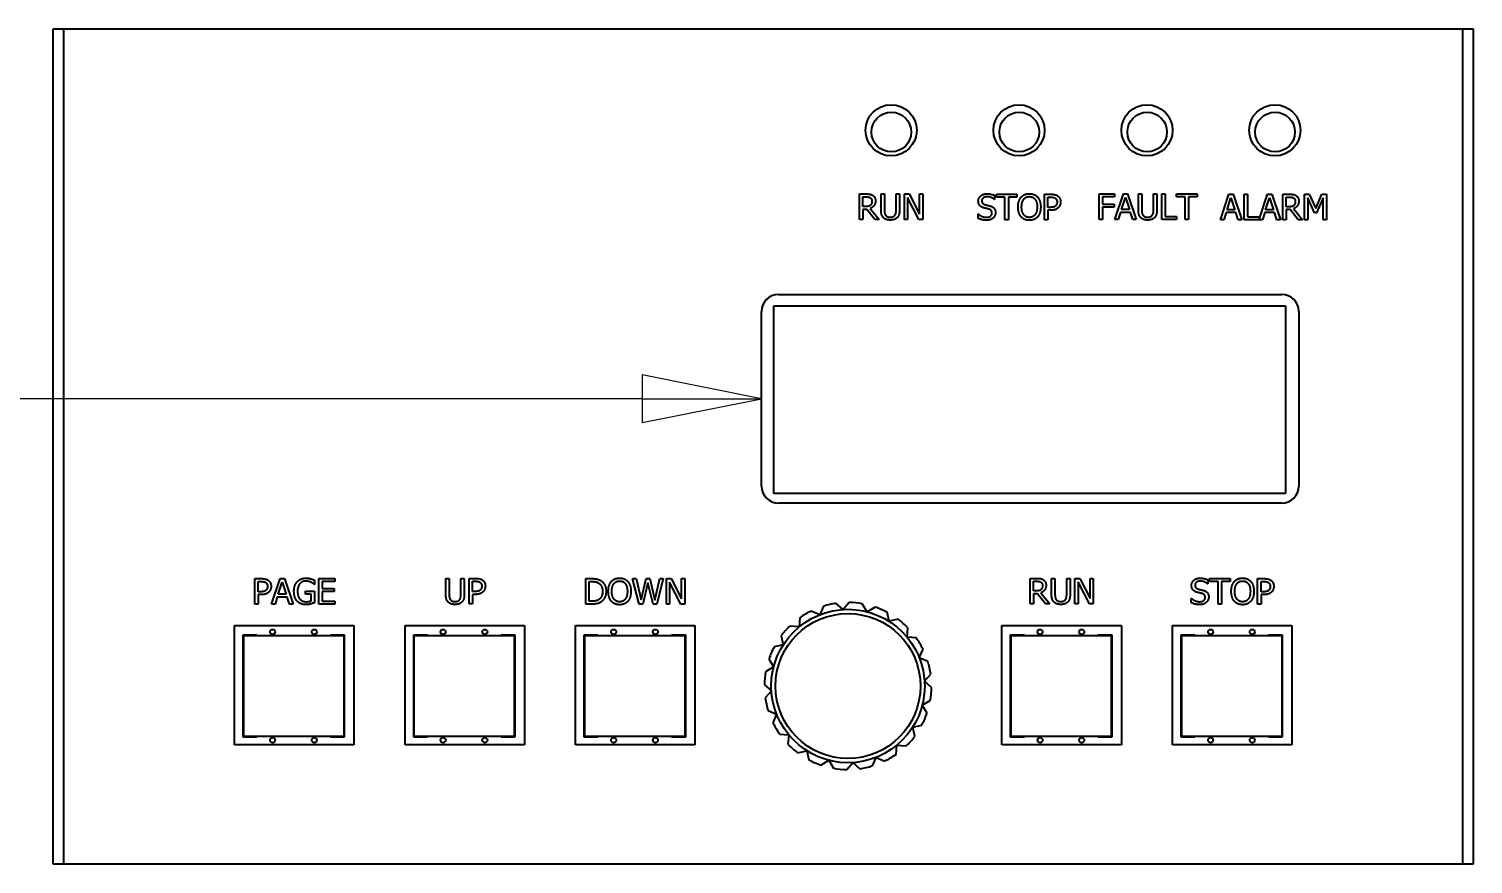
# Model space of a CAD drawing. Header units: millimetres. Extents: x 0 to 5887, y 0 to 4158.
# Drawn here: x 4932.9 to 5102.3, y 2084.4 to 2182.4 of the extents above; entities that cross this region are included whole.
import ezdxf

# ---------------------------------------------------------------- set-up
doc = ezdxf.new("R2010")
doc.units = ezdxf.units.MM
doc.header["$LTSCALE"] = 7
doc.layers.add('가시적인 것(ISO)', color=3, linetype='Continuous', lineweight=40)
doc.layers.add('기호(ISO)', color=5, linetype='Continuous', lineweight=25)

# ---------------------------------------------------------------- blocks, each defined once
blk = doc.blocks.new('품번기호12')
at = {"layer": '기호(ISO)', "color": 7}
for p, q in [((716.977, 305.573), (714.977, 305.973)), ((714.977, 305.973), (714.977, 305.173)), ((714.977, 305.573), (615.685, 305.573)), ((714.977, 305.573), (716.977, 305.573)), ((714.977, 305.173), (716.977, 305.573))]:
    blk.add_line(p, q, dxfattribs=at)
at = {"layer": '기호(ISO)', "color": 7, "flags": 128}
blk.add_lwpolyline([(714.977, 305.173), (716.977, 305.573), (714.977, 305.973), (714.977, 305.173)], dxfattribs=at)
at = {"layer": '기호(ISO)', "color": 7}
blk.add_solid([(714.977, 305.173), (716.977, 305.573), (714.977, 305.973), (714.977, 305.173)], dxfattribs=at)

msp = doc.modelspace()

# ---------------------------------------------------------------- linework, layer by layer
at = {"layer": '가시적인 것(ISO)'}
for p, q in [((4935.7857, 2084.4081), (4935.7857, 2182.4081)), ((4935.7857, 2182.4081), (5102.2857, 2182.4081)), ((4937.0357, 2084.4081), (4937.0357, 2182.4081)), ((5101.0357, 2182.4081), (5101.0357, 2084.4081)), ((5102.2857, 2182.4081), (5102.2857, 2084.4081)), ((5030.3295, 2163.0397), (5031.1026, 2163.0397)), ((5030.3295, 2160.0397), (5030.3295, 2163.0397)), ((5032.853, 2163.0397), (5033.2517, 2163.0397)), ((5032.853, 2161.1678), (5032.853, 2163.0397)), ((5033.2517, 2163.0397), (5033.2517, 2161.1678)), ((5034.6253, 2163.0397), (5035.024, 2163.0397)), ((5034.6253, 2161.158), (5034.6253, 2163.0397)), ((5035.024, 2163.0397), (5035.024, 2161.1678)), ((5035.5953, 2163.0397), (5036.1617, 2163.0397)), ((5035.5953, 2160.0397), (5035.5953, 2163.0397)), ((5036.1617, 2163.0397), (5037.37, 2160.6645)), ((5037.37, 2163.0397), (5037.7419, 2163.0397)), ((5037.37, 2160.6645), (5037.37, 2163.0397)), ((5037.7419, 2163.0397), (5037.7419, 2160.0397)), ((5046.1633, 2162.8671), (5046.1633, 2162.3906)), ((5046.3797, 2163.0081), (5048.7914, 2163.0081)), ((5046.3797, 2162.6532), (5046.3797, 2163.0081)), ((5048.7914, 2163.0081), (5048.7914, 2162.6532)), ((5052.015, 2163.0081), (5052.7687, 2163.0081)), ((5052.015, 2160.0081), (5052.015, 2163.0081)), ((5058.4417, 2163.0397), (5060.2359, 2163.0397)), ((5058.4417, 2160.0397), (5058.4417, 2163.0397)), ((5060.2359, 2163.0397), (5060.2359, 2162.6848)), ((5060.2699, 2160.0397), (5061.2813, 2163.0397)), ((5061.2813, 2163.0397), (5061.7723, 2163.0397)), ((5061.7723, 2163.0397), (5062.7837, 2160.0397)), ((5063.0317, 2163.0397), (5063.4304, 2163.0397)), ((5063.0317, 2161.1678), (5063.0317, 2163.0397)), ((5063.4304, 2163.0397), (5063.4304, 2161.1678)), ((5064.8039, 2163.0397), (5065.2026, 2163.0397)), ((5064.8039, 2161.158), (5064.8039, 2163.0397)), ((5065.2026, 2163.0397), (5065.2026, 2161.1678)), ((5065.774, 2163.0397), (5066.1727, 2163.0397)), ((5065.774, 2160.0397), (5065.774, 2163.0397)), ((5066.1727, 2163.0397), (5066.1727, 2160.3947)), ((5067.5195, 2163.0397), (5069.9312, 2163.0397)), ((5067.5195, 2162.6848), (5067.5195, 2163.0397)), ((5069.9312, 2163.0397), (5069.9312, 2162.6848)), ((5072.6455, 2160.0081), (5073.6569, 2163.0081)), ((5073.6569, 2163.0081), (5074.1479, 2163.0081)), ((5074.1479, 2163.0081), (5075.1593, 2160.0081)), ((5075.4437, 2163.0081), (5075.8424, 2163.0081)), ((5075.4437, 2160.0081), (5075.4437, 2163.0081)), ((5075.8424, 2163.0081), (5075.8424, 2160.3631)), ((5077.182, 2160.037), (5078.1836, 2163.0081)), ((5078.1836, 2163.0081), (5078.6747, 2163.0081)), ((5078.6747, 2163.0081), (5079.686, 2160.0081)), ((5079.9705, 2163.0081), (5080.7436, 2163.0081)), ((5079.9705, 2160.0081), (5079.9705, 2163.0081)), ((5082.5304, 2163.0081), (5083.075, 2163.0081)), ((5082.5304, 2160.0081), (5082.5304, 2163.0081)), ((5083.075, 2163.0081), (5083.8238, 2161.3379)), ((5083.8238, 2161.3379), (5084.5483, 2163.0081)), ((5084.5483, 2163.0081), (5085.1026, 2163.0081)), ((5085.1026, 2163.0081), (5085.1026, 2160.0081)), ((5030.7282, 2162.6945), (5031.1244, 2162.6945)), ((5030.7282, 2161.5665), (5030.7282, 2162.6945)), ((5031.0783, 2161.5665), (5030.7282, 2161.5665)), ((5030.7282, 2161.2334), (5030.7282, 2160.0397)), ((5031.1852, 2161.2334), (5030.7282, 2161.2334)), ((5032.1334, 2160.0397), (5031.1852, 2161.2334)), ((5031.5839, 2161.3452), (5032.6512, 2160.0397)), ((5035.9672, 2162.6264), (5035.9672, 2160.0397)), ((5037.2946, 2160.0397), (5035.9672, 2162.6264)), ((5046.1633, 2162.3906), (5046.1342, 2162.3906)), ((5047.3862, 2162.6532), (5046.3797, 2162.6532)), ((5047.3862, 2160.0081), (5047.3862, 2162.6532)), ((5047.7849, 2162.6532), (5047.7849, 2160.0081)), ((5048.7914, 2162.6532), (5047.7849, 2162.6532)), ((5052.4137, 2162.6629), (5052.7444, 2162.6629)), ((5052.4137, 2161.4668), (5052.4137, 2162.6629)), ((5052.686, 2161.4668), (5052.4137, 2161.4668)), ((5052.4137, 2161.1264), (5052.4137, 2160.0081)), ((5052.7517, 2161.1264), (5052.4137, 2161.1264)), ((5060.2359, 2162.6848), (5058.8404, 2162.6848)), ((5058.8404, 2162.6848), (5058.8404, 2161.8388)), ((5058.8404, 2161.8388), (5060.1775, 2161.8388)), ((5058.8404, 2161.4838), (5058.8404, 2160.0397)), ((5060.1775, 2161.4838), (5058.8404, 2161.4838)), ((5060.1775, 2161.8388), (5060.1775, 2161.4838)), ((5061.0552, 2161.2188), (5061.5171, 2162.6313)), ((5061.9814, 2161.2188), (5061.0552, 2161.2188)), ((5061.5171, 2162.6313), (5061.9814, 2161.2188)), ((5068.526, 2162.6848), (5067.5195, 2162.6848)), ((5068.526, 2160.0397), (5068.526, 2162.6848)), ((5068.9247, 2162.6848), (5068.9247, 2160.0397)), ((5069.9312, 2162.6848), (5068.9247, 2162.6848)), ((5073.4308, 2161.1872), (5073.8927, 2162.5997)), ((5074.357, 2161.1872), (5073.4308, 2161.1872)), ((5073.8927, 2162.5997), (5074.357, 2161.1872)), ((5077.9575, 2161.1872), (5078.4194, 2162.5997)), ((5078.8838, 2161.1872), (5077.9575, 2161.1872)), ((5078.4194, 2162.5997), (5078.8838, 2161.1872)), ((5080.3692, 2162.6629), (5080.7654, 2162.6629)), ((5080.3692, 2161.5349), (5080.3692, 2162.6629)), ((5080.7193, 2161.5349), (5080.3692, 2161.5349)), ((5080.3692, 2161.2018), (5080.3692, 2160.0081)), ((5080.8262, 2161.2018), (5080.3692, 2161.2018)), ((5081.7744, 2160.0081), (5080.8262, 2161.2018)), ((5081.2249, 2161.3136), (5082.2922, 2160.0081)), ((5082.9024, 2162.5924), (5082.9024, 2160.0081)), ((5083.6779, 2160.8347), (5082.9024, 2162.5924)), ((5084.7039, 2162.5924), (5083.921, 2160.8347)), ((5084.7039, 2160.0081), (5084.7039, 2162.5924)), ((5030.7282, 2160.0397), (5030.3295, 2160.0397)), ((5032.6512, 2160.0397), (5032.1334, 2160.0397)), ((5035.9672, 2160.0397), (5035.5953, 2160.0397)), ((5037.7419, 2160.0397), (5037.2946, 2160.0397)), ((5044.2403, 2160.6888), (5044.2695, 2160.6888)), ((5044.2403, 2160.188), (5044.2403, 2160.6888)), ((5047.7849, 2160.0081), (5047.3862, 2160.0081)), ((5052.4137, 2160.0081), (5052.015, 2160.0081)), ((5058.8404, 2160.0397), (5058.4417, 2160.0397)), ((5060.6735, 2160.0397), (5060.2699, 2160.0397)), ((5060.9458, 2160.8785), (5060.6735, 2160.0397)), ((5062.0908, 2160.8785), (5060.9458, 2160.8785)), ((5062.3631, 2160.0397), (5062.0908, 2160.8785)), ((5062.7837, 2160.0397), (5062.3631, 2160.0397)), ((5067.5122, 2160.0397), (5065.774, 2160.0397)), ((5066.1727, 2160.3947), (5067.5122, 2160.3947)), ((5067.5122, 2160.3947), (5067.5122, 2160.0397)), ((5068.9247, 2160.0397), (5068.526, 2160.0397)), ((5073.0491, 2160.0081), (5072.6455, 2160.0081)), ((5073.3214, 2160.8469), (5073.0491, 2160.0081)), ((5074.4664, 2160.8469), (5073.3214, 2160.8469)), ((5074.7387, 2160.0081), (5074.4664, 2160.8469)), ((5075.1593, 2160.0081), (5074.7387, 2160.0081)), ((5077.5758, 2160.0081), (5075.4437, 2160.0081)), ((5075.8424, 2160.3631), (5077.182, 2160.3631)), ((5077.182, 2160.3631), (5077.182, 2160.037)), ((5077.8481, 2160.8469), (5077.5758, 2160.0081)), ((5078.9932, 2160.8469), (5077.8481, 2160.8469)), ((5079.2654, 2160.0081), (5078.9932, 2160.8469)), ((5079.686, 2160.0081), (5079.2654, 2160.0081)), ((5080.3692, 2160.0081), (5079.9705, 2160.0081)), ((5082.2922, 2160.0081), (5081.7744, 2160.0081)), ((5082.9024, 2160.0081), (5082.5304, 2160.0081)), ((5083.921, 2160.8347), (5083.6779, 2160.8347)), ((5085.1026, 2160.0081), (5084.7039, 2160.0081)), ((5020.8357, 2151.2581), (5079.8357, 2151.2581)), ((5018.8357, 2128.7581), (5018.8357, 2149.2581)), ((5020.283, 2149.904), (5080.283, 2149.904)), ((5020.283, 2127.904), (5020.283, 2149.904)), ((5080.283, 2149.904), (5080.283, 2127.904)), ((5081.8357, 2149.2581), (5081.8357, 2128.7581)), ((5080.283, 2127.904), (5020.283, 2127.904)), ((5079.8357, 2126.7581), (5020.8357, 2126.7581)), ((4959.43, 2117.9106), (4960.1836, 2117.9106)), ((4959.43, 2114.9106), (4959.43, 2117.9106)), ((4959.8287, 2117.5653), (4960.1593, 2117.5653)), ((4959.8287, 2116.3692), (4959.8287, 2117.5653)), ((4961.3821, 2114.9106), (4962.3935, 2117.9106)), ((4962.1674, 2116.0896), (4962.6293, 2117.5021)), ((4962.3935, 2117.9106), (4962.8846, 2117.9106)), ((4962.6293, 2117.5021), (4963.0937, 2116.0896)), ((4962.8846, 2117.9106), (4963.8959, 2114.9106)), ((4966.4219, 2117.225), (4966.3878, 2117.225)), ((4966.4219, 2117.7063), (4966.4219, 2117.225)), ((4966.9348, 2114.9106), (4966.9348, 2117.9106)), ((4966.9348, 2117.9106), (4968.8116, 2117.9106)), ((4967.3335, 2117.5556), (4967.3335, 2116.7339)), ((4968.8116, 2117.5556), (4967.3335, 2117.5556)), ((4968.8116, 2117.9106), (4968.8116, 2117.5556)), ((4981.8125, 2117.9397), (4982.2112, 2117.9397)), ((4981.8125, 2116.0678), (4981.8125, 2117.9397)), ((4982.2112, 2117.9397), (4982.2112, 2116.0678)), ((4983.5847, 2117.9397), (4983.9834, 2117.9397)), ((4983.5847, 2116.058), (4983.5847, 2117.9397)), ((4983.9834, 2117.9397), (4983.9834, 2116.0678)), ((4984.5548, 2117.9397), (4985.3084, 2117.9397)), ((4984.5548, 2114.9397), (4984.5548, 2117.9397)), ((4984.9535, 2117.5945), (4985.2841, 2117.5945)), ((4984.9535, 2116.3984), (4984.9535, 2117.5945)), ((4998.2436, 2117.9081), (4998.9267, 2117.9081)), ((4998.2436, 2114.9081), (4998.2436, 2117.9081)), ((4998.6423, 2117.5629), (4998.9462, 2117.5629)), ((4998.6423, 2115.2533), (4998.6423, 2117.5629)), ((5003.7112, 2117.9081), (5004.122, 2117.9081)), ((5004.477, 2114.9081), (5003.7112, 2117.9081)), ((5004.122, 2117.9081), (5004.7249, 2115.4211)), ((5004.7249, 2115.4211), (5005.323, 2117.9081)), ((5005.5126, 2117.3976), (5004.9194, 2114.9081)), ((5005.323, 2117.9081), (5005.729, 2117.9081)), ((5006.1228, 2114.9081), (5005.5126, 2117.3976)), ((5005.729, 2117.9081), (5006.3319, 2115.3919)), ((5006.3319, 2115.3919), (5006.9324, 2117.9081)), ((5007.3238, 2117.9081), (5006.5701, 2114.9081)), ((5006.9324, 2117.9081), (5007.3238, 2117.9081)), ((5007.6812, 2117.9081), (5008.2476, 2117.9081)), ((5007.6812, 2114.9081), (5007.6812, 2117.9081)), ((5008.0531, 2117.4948), (5008.0531, 2114.9081)), ((5009.3805, 2114.9081), (5008.0531, 2117.4948)), ((5008.2476, 2117.9081), (5009.4559, 2115.5329)), ((5009.4559, 2117.9081), (5009.8278, 2117.9081)), ((5009.4559, 2115.5329), (5009.4559, 2117.9081)), ((5009.8278, 2117.9081), (5009.8278, 2114.9081)), ((5050.3295, 2117.9397), (5051.1026, 2117.9397)), ((5050.3295, 2114.9397), (5050.3295, 2117.9397)), ((5050.7282, 2117.5945), (5051.1244, 2117.5945)), ((5050.7282, 2116.4665), (5050.7282, 2117.5945)), ((5052.853, 2117.9397), (5053.2517, 2117.9397)), ((5052.853, 2116.0678), (5052.853, 2117.9397)), ((5053.2517, 2117.9397), (5053.2517, 2116.0678)), ((5054.6253, 2117.9397), (5055.024, 2117.9397)), ((5054.6253, 2116.058), (5054.6253, 2117.9397)), ((5055.024, 2117.9397), (5055.024, 2116.0678)), ((5055.5953, 2117.9397), (5056.1617, 2117.9397)), ((5055.5953, 2114.9397), (5055.5953, 2117.9397)), ((5055.9672, 2117.5264), (5055.9672, 2114.9397)), ((5057.2946, 2114.9397), (5055.9672, 2117.5264)), ((5056.1617, 2117.9397), (5057.37, 2115.5645)), ((5057.37, 2117.9397), (5057.7419, 2117.9397)), ((5057.37, 2115.5645), (5057.37, 2117.9397)), ((5057.7419, 2117.9397), (5057.7419, 2114.9397)), ((5071.1633, 2117.2906), (5071.1342, 2117.2906)), ((5071.1633, 2117.7671), (5071.1633, 2117.2906)), ((5071.3797, 2117.9081), (5073.7914, 2117.9081)), ((5071.3797, 2117.5532), (5071.3797, 2117.9081)), ((5072.3862, 2117.5532), (5071.3797, 2117.5532)), ((5072.3862, 2114.9081), (5072.3862, 2117.5532)), ((5072.7849, 2117.5532), (5072.7849, 2114.9081)), ((5073.7914, 2117.5532), (5072.7849, 2117.5532)), ((5073.7914, 2117.9081), (5073.7914, 2117.5532)), ((5077.015, 2117.9081), (5077.7687, 2117.9081)), ((5077.015, 2114.9081), (5077.015, 2117.9081)), ((5077.4137, 2117.5629), (5077.7444, 2117.5629)), ((5077.4137, 2116.3668), (5077.4137, 2117.5629)), ((4960.1009, 2116.3692), (4959.8287, 2116.3692)), ((4959.8287, 2116.0289), (4959.8287, 2114.9106)), ((4960.1666, 2116.0289), (4959.8287, 2116.0289)), ((4962.058, 2115.7493), (4961.7857, 2114.9106)), ((4963.2031, 2115.7493), (4962.058, 2115.7493)), ((4963.0937, 2116.0896), (4962.1674, 2116.0896)), ((4963.4753, 2114.9106), (4963.2031, 2115.7493)), ((4965.3449, 2116.4203), (4966.434, 2116.4203)), ((4965.3449, 2116.0702), (4965.3449, 2116.4203)), ((4966.0402, 2116.0702), (4965.3449, 2116.0702)), ((4966.0402, 2115.2947), (4966.0402, 2116.0702)), ((4966.434, 2116.4203), (4966.434, 2115.1099)), ((4967.3335, 2116.7339), (4968.712, 2116.7339)), ((4967.3335, 2116.379), (4967.3335, 2115.2655)), ((4968.712, 2116.379), (4967.3335, 2116.379)), ((4968.712, 2116.7339), (4968.712, 2116.379)), ((4985.2257, 2116.3984), (4984.9535, 2116.3984)), ((4984.9535, 2116.058), (4984.9535, 2114.9397)), ((4985.2914, 2116.058), (4984.9535, 2116.058)), ((5051.0783, 2116.4665), (5050.7282, 2116.4665)), ((5050.7282, 2116.1334), (5050.7282, 2114.9397)), ((5051.1852, 2116.1334), (5050.7282, 2116.1334)), ((5052.1334, 2114.9397), (5051.1852, 2116.1334)), ((5051.5839, 2116.2452), (5052.6512, 2114.9397)), ((5069.2403, 2115.5888), (5069.2695, 2115.5888)), ((5069.2403, 2115.088), (5069.2403, 2115.5888)), ((5077.686, 2116.3668), (5077.4137, 2116.3668)), ((5077.4137, 2116.0264), (5077.4137, 2114.9081)), ((5077.7517, 2116.0264), (5077.4137, 2116.0264)), ((4959.8287, 2114.9106), (4959.43, 2114.9106)), ((4961.7857, 2114.9106), (4961.3821, 2114.9106)), ((4963.8959, 2114.9106), (4963.4753, 2114.9106)), ((4968.8116, 2114.9106), (4966.9348, 2114.9106)), ((4967.3335, 2115.2655), (4968.8116, 2115.2655)), ((4968.8116, 2115.2655), (4968.8116, 2114.9106)), ((4984.9535, 2114.9397), (4984.5548, 2114.9397)), ((4998.934, 2114.9081), (4998.2436, 2114.9081)), ((4998.9462, 2115.2533), (4998.6423, 2115.2533)), ((5004.9194, 2114.9081), (5004.477, 2114.9081)), ((5006.5701, 2114.9081), (5006.1228, 2114.9081)), ((5008.0531, 2114.9081), (5007.6812, 2114.9081)), ((5009.8278, 2114.9081), (5009.3805, 2114.9081)), ((5025.6618, 2113.6715), (5024.6627, 2114.1036)), ((5026.0939, 2114.6706), (5025.6618, 2113.6715)), ((5028.4097, 2114.2862), (5027.593, 2115.006)), ((5029.1294, 2115.1029), (5028.4097, 2114.2862)), ((5031.2131, 2114.0217), (5030.6588, 2114.9586)), ((5032.1499, 2114.576), (5031.2131, 2114.0217)), ((5033.7975, 2112.9039), (5033.5598, 2113.9662)), ((5050.7282, 2114.9397), (5050.3295, 2114.9397)), ((5052.6512, 2114.9397), (5052.1334, 2114.9397)), ((5055.9672, 2114.9397), (5055.5953, 2114.9397)), ((5057.7419, 2114.9397), (5057.2946, 2114.9397)), ((5072.7849, 2114.9081), (5072.3862, 2114.9081)), ((5077.4137, 2114.9081), (5077.015, 2114.9081)), ((4957.0357, 2098.4081), (4957.0357, 2112.4081)), ((4957.0357, 2112.4081), (4971.0357, 2112.4081)), ((4971.0357, 2112.4081), (4971.0357, 2098.4081)), ((4977.0357, 2098.4081), (4977.0357, 2112.4081)), ((4977.0357, 2112.4081), (4991.0357, 2112.4081)), ((4991.0357, 2112.4081), (4991.0357, 2098.4081)), ((4997.0357, 2098.4081), (4997.0357, 2112.4081)), ((4997.0357, 2112.4081), (5011.0357, 2112.4081)), ((5011.0357, 2112.4081), (5011.0357, 2098.4081)), ((5023.2383, 2112.2377), (5022.1546, 2112.34)), ((5023.3406, 2113.3215), (5023.2383, 2112.2377)), ((5034.8598, 2113.1415), (5033.7975, 2112.9039)), ((5035.91, 2111.0421), (5036.0122, 2112.1259)), ((5047.0357, 2098.4081), (5047.0357, 2112.4081)), ((5047.0357, 2112.4081), (5061.0357, 2112.4081)), ((5061.0357, 2112.4081), (5061.0357, 2098.4081)), ((5067.0357, 2098.4081), (5067.0357, 2112.4081)), ((5067.0357, 2112.4081), (5081.0357, 2112.4081)), ((5081.0357, 2112.4081), (5081.0357, 2098.4081)), ((4958.0074, 2111.2731), (4958.0074, 2099.3351)), ((4959.6584, 2111.2731), (4958.0074, 2111.2731)), ((4958.0764, 2111.2041), (4958.0764, 2099.4041)), ((4969.8764, 2111.2041), (4958.0764, 2111.2041)), ((4959.6584, 2111.2041), (4959.6584, 2111.2731)), ((4968.2944, 2111.2731), (4968.2944, 2111.2041)), ((4969.9454, 2111.2731), (4968.2944, 2111.2731)), ((4969.8764, 2099.4041), (4969.8764, 2111.2041)), ((4969.9454, 2099.3351), (4969.9454, 2111.2731)), ((4978.0074, 2111.2731), (4978.0074, 2099.3351)), ((4979.6584, 2111.2731), (4978.0074, 2111.2731)), ((4978.0764, 2111.2041), (4978.0764, 2099.4041)), ((4989.8764, 2111.2041), (4978.0764, 2111.2041)), ((4979.6584, 2111.2041), (4979.6584, 2111.2731)), ((4988.2944, 2111.2731), (4988.2944, 2111.2041)), ((4989.9454, 2111.2731), (4988.2944, 2111.2731)), ((4989.8764, 2099.4041), (4989.8764, 2111.2041)), ((4989.9454, 2099.3351), (4989.9454, 2111.2731)), ((4998.0074, 2111.2731), (4998.0074, 2099.3351)), ((4999.6584, 2111.2731), (4998.0074, 2111.2731)), ((4998.0764, 2111.2041), (4998.0764, 2099.4041)), ((5009.8764, 2111.2041), (4998.0764, 2111.2041)), ((4999.6584, 2111.2041), (4999.6584, 2111.2731)), ((5008.2944, 2111.2731), (5008.2944, 2111.2041)), ((5009.9454, 2111.2731), (5008.2944, 2111.2731)), ((5009.8764, 2099.4041), (5009.8764, 2111.2041)), ((5009.9454, 2099.3351), (5009.9454, 2111.2731)), ((5021.1389, 2111.1875), (5021.3766, 2110.1252)), ((5036.9937, 2110.9399), (5035.91, 2111.0421)), ((5048.0074, 2111.2731), (5048.0074, 2099.3351)), ((5049.6584, 2111.2731), (5048.0074, 2111.2731)), ((5048.0764, 2111.2041), (5048.0764, 2099.4041)), ((5059.8764, 2111.2041), (5048.0764, 2111.2041)), ((5049.6584, 2111.2041), (5049.6584, 2111.2731)), ((5058.2944, 2111.2731), (5058.2944, 2111.2041)), ((5059.9454, 2111.2731), (5058.2944, 2111.2731)), ((5059.8764, 2099.4041), (5059.8764, 2111.2041)), ((5059.9454, 2099.3351), (5059.9454, 2111.2731)), ((5068.0074, 2111.2731), (5068.0074, 2099.3351)), ((5069.6584, 2111.2731), (5068.0074, 2111.2731)), ((5068.0764, 2111.2041), (5068.0764, 2099.4041)), ((5079.8764, 2111.2041), (5068.0764, 2111.2041)), ((5069.6584, 2111.2041), (5069.6584, 2111.2731)), ((5078.2944, 2111.2731), (5078.2944, 2111.2041)), ((5079.9454, 2111.2731), (5078.2944, 2111.2731)), ((5079.8764, 2099.4041), (5079.8764, 2111.2041)), ((5079.9454, 2099.3351), (5079.9454, 2111.2731)), ((5021.3766, 2110.1252), (5020.3143, 2109.8876)), ((5037.3438, 2108.6187), (5037.7759, 2109.6178)), ((5038.3429, 2108.1865), (5037.3438, 2108.6187)), ((5020.2587, 2107.5408), (5019.3219, 2106.9865)), ((5019.7044, 2108.4776), (5020.2587, 2107.5408)), ((5019.1776, 2105.4571), (5019.9942, 2104.7374)), ((5037.9585, 2105.8708), (5038.6782, 2106.6874)), ((5038.7752, 2105.151), (5037.9585, 2105.8708)), ((5019.9942, 2104.7374), (5019.2745, 2103.9207)), ((5037.694, 2103.0674), (5038.6309, 2103.6217)), ((5019.6099, 2102.4217), (5020.609, 2101.9895)), ((5020.609, 2101.9895), (5020.1768, 2100.9904)), ((5038.2483, 2102.1305), (5037.694, 2103.0674)), ((5036.5762, 2100.483), (5037.6385, 2100.7206)), ((5036.8138, 2099.4207), (5036.5762, 2100.483)), ((4971.0357, 2098.4081), (4957.0357, 2098.4081)), ((4958.0074, 2099.3351), (4959.6584, 2099.3351)), ((4958.0764, 2099.4041), (4969.8764, 2099.4041)), ((4959.6584, 2099.3351), (4959.6584, 2099.4041)), ((4968.2944, 2099.4041), (4968.2944, 2099.3351)), ((4968.2944, 2099.3351), (4969.9454, 2099.3351)), ((4991.0357, 2098.4081), (4977.0357, 2098.4081)), ((4978.0074, 2099.3351), (4979.6584, 2099.3351)), ((4978.0764, 2099.4041), (4989.8764, 2099.4041)), ((4979.6584, 2099.3351), (4979.6584, 2099.4041)), ((4988.2944, 2099.4041), (4988.2944, 2099.3351)), ((4988.2944, 2099.3351), (4989.9454, 2099.3351)), ((5011.0357, 2098.4081), (4997.0357, 2098.4081)), ((4998.0074, 2099.3351), (4999.6584, 2099.3351)), ((4998.0764, 2099.4041), (5009.8764, 2099.4041)), ((4999.6584, 2099.3351), (4999.6584, 2099.4041)), ((5008.2944, 2099.4041), (5008.2944, 2099.3351)), ((5008.2944, 2099.3351), (5009.9454, 2099.3351)), ((5020.959, 2099.6683), (5022.0428, 2099.5661)), ((5022.0428, 2099.5661), (5021.9405, 2098.4823)), ((5061.0357, 2098.4081), (5047.0357, 2098.4081)), ((5048.0074, 2099.3351), (5049.6584, 2099.3351)), ((5048.0764, 2099.4041), (5059.8764, 2099.4041)), ((5049.6584, 2099.3351), (5049.6584, 2099.4041)), ((5058.2944, 2099.4041), (5058.2944, 2099.3351)), ((5058.2944, 2099.3351), (5059.9454, 2099.3351)), ((5081.0357, 2098.4081), (5067.0357, 2098.4081)), ((5068.0074, 2099.3351), (5069.6584, 2099.3351)), ((5068.0764, 2099.4041), (5079.8764, 2099.4041)), ((5069.6584, 2099.3351), (5069.6584, 2099.4041)), ((5078.2944, 2099.4041), (5078.2944, 2099.3351)), ((5078.2944, 2099.3351), (5079.9454, 2099.3351)), ((5023.093, 2097.4667), (5024.1553, 2097.7043)), ((5024.1553, 2097.7043), (5024.3929, 2096.642)), ((5031.8588, 2095.9376), (5032.291, 2096.9367)), ((5032.291, 2096.9367), (5033.2901, 2096.5045)), ((5034.6121, 2097.2867), (5034.7144, 2098.3705)), ((5034.7144, 2098.3705), (5035.7981, 2098.2682)), ((5025.8028, 2096.0322), (5026.7397, 2096.5865)), ((5026.7397, 2096.5865), (5027.294, 2095.6496)), ((5028.8233, 2095.5053), (5029.5431, 2096.322)), ((5029.5431, 2096.322), (5030.3597, 2095.6022)), ((5102.2857, 2084.4081), (4935.7857, 2084.4081))]:
    msp.add_line(p, q, dxfattribs=at)
for centre, radius in [((5034.0357, 2170.5081), 3), ((5049.0357, 2170.5081), 3), ((5064.0357, 2170.5081), 3), ((5079.0357, 2170.5081), 3), ((5034.0617, 2170.3041), 2.325), ((5049.0617, 2170.3041), 2.325), ((5064.0617, 2170.3041), 2.325), ((5079.0617, 2170.3041), 2.325), ((5028.9764, 2105.3041), 9), ((5028.9764, 2105.3041), 8.5), ((4961.4999, 2111.6541), 0.2999), ((4966.3894, 2111.6541), 0.2999), ((4981.4999, 2111.6541), 0.2999), ((4986.3894, 2111.6541), 0.2999), ((5001.4999, 2111.6541), 0.2999), ((5006.3894, 2111.6541), 0.2999), ((5051.4999, 2111.6541), 0.2999), ((5056.3894, 2111.6541), 0.2999), ((5071.4999, 2111.6541), 0.2999), ((5076.3894, 2111.6541), 0.2999), ((4961.4999, 2098.9541), 0.2999), ((4966.3894, 2098.9541), 0.2999), ((4981.4999, 2098.9541), 0.2999), ((4986.3894, 2098.9541), 0.2999), ((5001.4999, 2098.9541), 0.2999), ((5006.3894, 2098.9541), 0.2999), ((5051.4999, 2098.9541), 0.2999), ((5056.3894, 2098.9541), 0.2999), ((5071.4999, 2098.9541), 0.2999), ((5076.3894, 2098.9541), 0.2999)]:
    msp.add_circle(centre, radius, dxfattribs=at)
for centre, radius, start, end in [((5020.8357, 2149.2581), 2, 90, 180), ((5079.8357, 2149.2581), 2, 0, 90), ((5020.8357, 2128.7581), 2, 180, 270), ((5079.8357, 2128.7581), 2, 270, 0), ((5028.9764, 2105.3041), 9.8, 116.114849, 125.105164), ((5028.9764, 2105.3041), 9.8, 98.114849, 107.105164), ((5028.9764, 2105.3041), 9.8, 80.114849, 89.105164), ((5028.9764, 2105.3041), 9.8, 62.114849, 71.105164), ((5028.9764, 2105.3041), 9.8, 134.114849, 143.105164), ((5028.9764, 2105.3041), 9.8, 44.114849, 53.105164), ((5028.9764, 2105.3041), 9.8, 26.114849, 35.105164), ((5028.9764, 2105.3041), 9.8, 152.114849, 161.105164), ((5028.9764, 2105.3041), 9.8, 170.114849, 179.105164), ((5028.9764, 2105.3041), 9.8, 8.114849, 17.105164), ((5028.9764, 2105.3041), 9.8, 188.114849, 197.105164), ((5028.9764, 2105.3041), 9.8, 350.114849, 359.105164), ((5028.9764, 2105.3041), 9.8, 332.114849, 341.105164), ((5028.9764, 2105.3041), 9.8, 206.114849, 215.105164), ((5028.9764, 2105.3041), 9.8, 224.114849, 233.105164), ((5028.9764, 2105.3041), 9.8, 314.114849, 323.105164), ((5028.9764, 2105.3041), 9.8, 296.114849, 305.105164), ((5028.9764, 2105.3041), 9.8, 242.114849, 251.105164), ((5028.9764, 2105.3041), 9.8, 260.114849, 269.105164), ((5028.9764, 2105.3041), 9.8, 278.114849, 287.105164)]:
    msp.add_arc(centre, radius, start, end, dxfattribs=at)
for points in [[(5031.1026, 2163.0397), (5031.3603, 2163.0397), (5031.7079, 2162.9838), (5031.8659, 2162.8817)], [(5031.8659, 2162.8817), (5032.024, 2162.7796), (5032.2063, 2162.4611), (5032.2063, 2162.2253)], [(5044.2622, 2162.2034), (5044.2622, 2162.5681), (5044.8311, 2163.0616), (5045.2711, 2163.0616)], [(5045.2711, 2163.0616), (5045.524, 2163.0616), (5045.9713, 2162.9619), (5046.1633, 2162.8671)], [(5049.2849, 2162.6653), (5049.4599, 2162.8647), (5049.9486, 2163.0713), (5050.2501, 2163.0713)], [(5050.2501, 2163.0713), (5050.5564, 2163.0713), (5051.0475, 2162.8574), (5051.2176, 2162.6653)], [(5052.7687, 2163.0081), (5053.0361, 2163.0081), (5053.4105, 2162.9206), (5053.5539, 2162.8209)], [(5053.5539, 2162.8209), (5053.7217, 2162.7067), (5053.9113, 2162.3542), (5053.9113, 2162.1037)], [(5080.7436, 2163.0081), (5081.0013, 2163.0081), (5081.3489, 2162.9522), (5081.5069, 2162.8501)], [(5081.5069, 2162.8501), (5081.665, 2162.748), (5081.8473, 2162.4295), (5081.8473, 2162.1937)], [(5031.6204, 2161.7221), (5031.5256, 2161.6272), (5031.2509, 2161.5665), (5031.0783, 2161.5665)], [(5031.1244, 2162.6945), (5031.2898, 2162.6945), (5031.5159, 2162.6483), (5031.6009, 2162.5924)], [(5032.2063, 2162.2253), (5032.2063, 2161.8971), (5031.8708, 2161.4522), (5031.5839, 2161.3452)], [(5031.6009, 2162.5924), (5031.6982, 2162.5268), (5031.7906, 2162.325), (5031.7906, 2162.1937)], [(5031.7906, 2162.1937), (5031.7906, 2162.0381), (5031.7079, 2161.8047), (5031.6204, 2161.7221)], [(5033.1398, 2160.2537), (5032.9818, 2160.4093), (5032.853, 2160.8469), (5032.853, 2161.1678)], [(5033.2517, 2161.1678), (5033.2517, 2160.9587), (5033.3052, 2160.6767), (5033.3805, 2160.5624)], [(5034.4964, 2160.5624), (5034.5718, 2160.6767), (5034.6253, 2160.9563), (5034.6253, 2161.158)], [(5035.024, 2161.1678), (5035.024, 2160.8542), (5034.8975, 2160.4068), (5034.7371, 2160.2537)], [(5044.4567, 2161.6613), (5044.3643, 2161.761), (5044.2622, 2162.0284), (5044.2622, 2162.2034)], [(5044.9526, 2161.3963), (5044.7971, 2161.4376), (5044.5515, 2161.5616), (5044.4567, 2161.6613)], [(5045.2979, 2162.7164), (5045.0207, 2162.7164), (5044.6779, 2162.4563), (5044.6779, 2162.2448)], [(5044.6779, 2162.2448), (5044.6779, 2162.0551), (5044.8797, 2161.829), (5045.0693, 2161.778)], [(5045.4948, 2161.2601), (5045.3562, 2161.299), (5045.1253, 2161.3525), (5044.9526, 2161.3963)], [(5045.0693, 2161.778), (5045.1958, 2161.7439), (5045.5629, 2161.6564), (5045.6844, 2161.62)], [(5046.1342, 2162.3906), (5045.9907, 2162.5219), (5045.5434, 2162.7164), (5045.2979, 2162.7164)], [(5045.8643, 2160.8007), (5045.8643, 2160.9806), (5045.6868, 2161.2042), (5045.4948, 2161.2601)], [(5045.6844, 2161.62), (5045.9932, 2161.5251), (5046.28, 2161.1435), (5046.28, 2160.8639)], [(5048.9251, 2161.5081), (5048.9251, 2161.8849), (5049.1123, 2162.4587), (5049.2849, 2162.6653)], [(5049.2825, 2160.3533), (5049.1099, 2160.5527), (5048.9251, 2161.1386), (5048.9251, 2161.5081)], [(5049.3408, 2161.5081), (5049.3408, 2161.7999), (5049.4672, 2162.2618), (5049.5864, 2162.4149)], [(5050.2525, 2160.2901), (5049.8368, 2160.2901), (5049.3408, 2160.9174), (5049.3408, 2161.5081)], [(5049.5864, 2162.4149), (5049.7103, 2162.5754), (5050.0361, 2162.7261), (5050.2525, 2162.7261)], [(5050.2525, 2162.7261), (5050.4616, 2162.7261), (5050.7971, 2162.5705), (5050.9162, 2162.4149)], [(5051.1617, 2161.5081), (5051.1617, 2160.9174), (5050.6682, 2160.2901), (5050.2525, 2160.2901)], [(5050.9162, 2162.4149), (5051.0329, 2162.2642), (5051.1617, 2161.8047), (5051.1617, 2161.5081)], [(5051.2176, 2162.6653), (5051.3878, 2162.466), (5051.5774, 2161.8825), (5051.5774, 2161.5081)], [(5051.5774, 2161.5081), (5051.5774, 2161.1435), (5051.3927, 2160.5527), (5051.2176, 2160.3533)], [(5053.3254, 2161.6467), (5053.2282, 2161.5446), (5052.9291, 2161.4668), (5052.686, 2161.4668)], [(5052.7444, 2162.6629), (5052.9316, 2162.6629), (5053.1844, 2162.6119), (5053.2792, 2162.5486)], [(5053.6488, 2161.4376), (5053.4932, 2161.2845), (5053.0726, 2161.1264), (5052.7517, 2161.1264)], [(5053.2792, 2162.5486), (5053.3886, 2162.4757), (5053.4956, 2162.2472), (5053.4956, 2162.0916)], [(5053.4956, 2162.0916), (5053.4956, 2161.9482), (5053.4154, 2161.7366), (5053.3254, 2161.6467)], [(5053.9113, 2162.1037), (5053.9113, 2161.9093), (5053.7727, 2161.5592), (5053.6488, 2161.4376)], [(5063.3185, 2160.2537), (5063.1605, 2160.4093), (5063.0317, 2160.8469), (5063.0317, 2161.1678)], [(5063.4304, 2161.1678), (5063.4304, 2160.9587), (5063.4838, 2160.6767), (5063.5592, 2160.5624)], [(5064.6751, 2160.5624), (5064.7505, 2160.6767), (5064.8039, 2160.9563), (5064.8039, 2161.158)], [(5065.2026, 2161.1678), (5065.2026, 2160.8542), (5065.0762, 2160.4068), (5064.9158, 2160.2537)], [(5081.2614, 2161.6905), (5081.1666, 2161.5956), (5080.8919, 2161.5349), (5080.7193, 2161.5349)], [(5080.7654, 2162.6629), (5080.9308, 2162.6629), (5081.1569, 2162.6167), (5081.2419, 2162.5608)], [(5081.8473, 2162.1937), (5081.8473, 2161.8655), (5081.5118, 2161.4206), (5081.2249, 2161.3136)], [(5081.2419, 2162.5608), (5081.3392, 2162.4952), (5081.4316, 2162.2934), (5081.4316, 2162.1621)], [(5081.4316, 2162.1621), (5081.4316, 2162.0065), (5081.3489, 2161.7731), (5081.2614, 2161.6905)], [(5033.9372, 2159.9765), (5033.6723, 2159.9765), (5033.2784, 2160.1151), (5033.1398, 2160.2537)], [(5033.3805, 2160.5624), (5033.4607, 2160.4409), (5033.7379, 2160.3169), (5033.9372, 2160.3169)], [(5033.9372, 2160.3169), (5034.1244, 2160.3169), (5034.4162, 2160.4409), (5034.4964, 2160.5624)], [(5034.7371, 2160.2537), (5034.5937, 2160.1127), (5034.2144, 2159.9765), (5033.9372, 2159.9765)], [(5045.2249, 2159.9546), (5044.8992, 2159.9546), (5044.4421, 2160.0908), (5044.2403, 2160.188)], [(5044.2695, 2160.6888), (5044.4664, 2160.5041), (5044.9648, 2160.2999), (5045.1958, 2160.2999)], [(5045.1958, 2160.2999), (5045.5264, 2160.2999), (5045.8643, 2160.5746), (5045.8643, 2160.8007)], [(5046.0078, 2160.2269), (5045.8643, 2160.0956), (5045.4996, 2159.9546), (5045.2249, 2159.9546)], [(5046.28, 2160.8639), (5046.28, 2160.6864), (5046.1366, 2160.346), (5046.0078, 2160.2269)], [(5050.2501, 2159.9449), (5049.9462, 2159.9449), (5049.4599, 2160.1516), (5049.2825, 2160.3533)], [(5051.2176, 2160.3533), (5051.0329, 2160.1443), (5050.5442, 2159.9449), (5050.2501, 2159.9449)], [(5064.1159, 2159.9765), (5063.8509, 2159.9765), (5063.4571, 2160.1151), (5063.3185, 2160.2537)], [(5063.5592, 2160.5624), (5063.6394, 2160.4409), (5063.9166, 2160.3169), (5064.1159, 2160.3169)], [(5064.1159, 2160.3169), (5064.3031, 2160.3169), (5064.5949, 2160.4409), (5064.6751, 2160.5624)], [(5064.9158, 2160.2537), (5064.7723, 2160.1127), (5064.3931, 2159.9765), (5064.1159, 2159.9765)], [(4960.1593, 2117.5653), (4960.3465, 2117.5653), (4960.5993, 2117.5143), (4960.6941, 2117.4511)], [(4960.1836, 2117.9106), (4960.451, 2117.9106), (4960.8254, 2117.823), (4960.9689, 2117.7234)], [(4960.6941, 2117.4511), (4960.8035, 2117.3781), (4960.9105, 2117.1496), (4960.9105, 2116.994)], [(4960.9689, 2117.7234), (4961.1366, 2117.6091), (4961.3262, 2117.2566), (4961.3262, 2117.0062)], [(4964.0102, 2116.413), (4964.0102, 2116.7752), (4964.2144, 2117.349), (4964.404, 2117.5532)], [(4964.404, 2117.5532), (4964.5864, 2117.7501), (4965.1212, 2117.964), (4965.4397, 2117.964)], [(4965.3935, 2117.6188), (4964.9607, 2117.6188), (4964.4259, 2116.9673), (4964.4259, 2116.4251)], [(4966.0086, 2117.4778), (4965.887, 2117.5386), (4965.5734, 2117.6188), (4965.3935, 2117.6188)], [(4965.4397, 2117.964), (4965.5928, 2117.964), (4965.87, 2117.9203), (4965.9964, 2117.8814)], [(4965.9964, 2117.8814), (4966.0985, 2117.8522), (4966.3465, 2117.7452), (4966.4219, 2117.7063)], [(4966.3878, 2117.225), (4966.3125, 2117.2906), (4966.1544, 2117.4097), (4966.0086, 2117.4778)], [(4985.2841, 2117.5945), (4985.4713, 2117.5945), (4985.7241, 2117.5435), (4985.8189, 2117.4802)], [(4985.3084, 2117.9397), (4985.5758, 2117.9397), (4985.9502, 2117.8522), (4986.0937, 2117.7525)], [(4985.8189, 2117.4802), (4985.9283, 2117.4073), (4986.0353, 2117.1788), (4986.0353, 2117.0232)], [(4986.0937, 2117.7525), (4986.2614, 2117.6383), (4986.451, 2117.2858), (4986.451, 2117.0354)], [(4986.451, 2117.0354), (4986.451, 2116.8409), (4986.3125, 2116.4908), (4986.1885, 2116.3692)], [(4998.9267, 2117.9081), (4999.3497, 2117.9081), (4999.8311, 2117.7817), (5000.0013, 2117.6699)], [(4998.9462, 2117.5629), (4999.216, 2117.5629), (4999.5783, 2117.4778), (4999.7387, 2117.383)], [(4999.7387, 2117.383), (4999.9648, 2117.2444), (5000.1933, 2116.7558), (5000.1933, 2116.4106)], [(5000.0013, 2117.6699), (5000.2906, 2117.4778), (5000.609, 2116.8433), (5000.609, 2116.4057)], [(5000.8716, 2116.4081), (5000.8716, 2116.7849), (5001.0588, 2117.3587), (5001.2314, 2117.5653)], [(5001.2314, 2117.5653), (5001.4065, 2117.7647), (5001.8951, 2117.9713), (5002.1966, 2117.9713)], [(5001.2873, 2116.4081), (5001.2873, 2116.6999), (5001.4137, 2117.1618), (5001.5329, 2117.3149)], [(5001.5329, 2117.3149), (5001.6569, 2117.4754), (5001.9826, 2117.6261), (5002.199, 2117.6261)], [(5002.1966, 2117.9713), (5002.5029, 2117.9713), (5002.994, 2117.7574), (5003.1642, 2117.5653)], [(5002.199, 2117.6261), (5002.4081, 2117.6261), (5002.7436, 2117.4705), (5002.8627, 2117.3149)], [(5002.8627, 2117.3149), (5002.9794, 2117.1642), (5003.1082, 2116.7047), (5003.1082, 2116.4081)], [(5003.1642, 2117.5653), (5003.3343, 2117.366), (5003.524, 2116.7825), (5003.524, 2116.4081)], [(5051.1026, 2117.9397), (5051.3603, 2117.9397), (5051.7079, 2117.8838), (5051.8659, 2117.7817)], [(5051.1244, 2117.5945), (5051.2898, 2117.5945), (5051.5159, 2117.5483), (5051.6009, 2117.4924)], [(5052.2063, 2117.1253), (5052.2063, 2116.7971), (5051.8708, 2116.3522), (5051.5839, 2116.2452)], [(5051.6009, 2117.4924), (5051.6982, 2117.4268), (5051.7906, 2117.225), (5051.7906, 2117.0937)], [(5051.7906, 2117.0937), (5051.7906, 2116.9381), (5051.7079, 2116.7047), (5051.6204, 2116.6221)], [(5051.8659, 2117.7817), (5052.024, 2117.6796), (5052.2063, 2117.3611), (5052.2063, 2117.1253)], [(5069.2622, 2117.1034), (5069.2622, 2117.4681), (5069.8311, 2117.9616), (5070.2711, 2117.9616)], [(5069.4567, 2116.5613), (5069.3643, 2116.661), (5069.2622, 2116.9284), (5069.2622, 2117.1034)], [(5070.2979, 2117.6164), (5070.0207, 2117.6164), (5069.6779, 2117.3563), (5069.6779, 2117.1448)], [(5069.6779, 2117.1448), (5069.6779, 2116.9551), (5069.8797, 2116.729), (5070.0693, 2116.678)], [(5070.2711, 2117.9616), (5070.524, 2117.9616), (5070.9713, 2117.8619), (5071.1633, 2117.7671)], [(5071.1342, 2117.2906), (5070.9907, 2117.4219), (5070.5434, 2117.6164), (5070.2979, 2117.6164)], [(5073.9251, 2116.4081), (5073.9251, 2116.7849), (5074.1123, 2117.3587), (5074.2849, 2117.5653)], [(5074.2849, 2117.5653), (5074.4599, 2117.7647), (5074.9486, 2117.9713), (5075.2501, 2117.9713)], [(5074.3408, 2116.4081), (5074.3408, 2116.6999), (5074.4672, 2117.1618), (5074.5864, 2117.3149)], [(5074.5864, 2117.3149), (5074.7103, 2117.4754), (5075.0361, 2117.6261), (5075.2525, 2117.6261)], [(5075.2501, 2117.9713), (5075.5564, 2117.9713), (5076.0475, 2117.7574), (5076.2176, 2117.5653)], [(5075.2525, 2117.6261), (5075.4616, 2117.6261), (5075.7971, 2117.4705), (5075.9162, 2117.3149)], [(5075.9162, 2117.3149), (5076.0329, 2117.1642), (5076.1617, 2116.7047), (5076.1617, 2116.4081)], [(5076.2176, 2117.5653), (5076.3878, 2117.366), (5076.5774, 2116.7825), (5076.5774, 2116.4081)], [(5077.7444, 2117.5629), (5077.9316, 2117.5629), (5078.1844, 2117.5119), (5078.2792, 2117.4486)], [(5077.7687, 2117.9081), (5078.0361, 2117.9081), (5078.4105, 2117.8206), (5078.5539, 2117.7209)], [(5078.2792, 2117.4486), (5078.3886, 2117.3757), (5078.4956, 2117.1472), (5078.4956, 2116.9916)], [(5078.5539, 2117.7209), (5078.7217, 2117.6067), (5078.9113, 2117.2542), (5078.9113, 2117.0037)], [(4960.7403, 2116.5491), (4960.6431, 2116.447), (4960.3441, 2116.3692), (4960.1009, 2116.3692)], [(4961.0637, 2116.3401), (4960.9081, 2116.1869), (4960.4875, 2116.0289), (4960.1666, 2116.0289)], [(4960.9105, 2116.994), (4960.9105, 2116.8506), (4960.8303, 2116.6391), (4960.7403, 2116.5491)], [(4961.3262, 2117.0062), (4961.3262, 2116.8117), (4961.1877, 2116.4616), (4961.0637, 2116.3401)], [(4964.4016, 2115.2436), (4964.212, 2115.443), (4964.0102, 2116.0313), (4964.0102, 2116.413)], [(4964.4259, 2116.4251), (4964.4259, 2116.1237), (4964.5669, 2115.6715), (4964.7006, 2115.5159)], [(4964.7006, 2115.5159), (4964.8295, 2115.3603), (4965.1941, 2115.1974), (4965.4227, 2115.1974)], [(4982.0993, 2115.1537), (4981.9413, 2115.3093), (4981.8125, 2115.7469), (4981.8125, 2116.0678)], [(4982.2112, 2116.0678), (4982.2112, 2115.8587), (4982.2646, 2115.5767), (4982.34, 2115.4624)], [(4982.34, 2115.4624), (4982.4202, 2115.3409), (4982.6974, 2115.2169), (4982.8967, 2115.2169)], [(4982.8967, 2115.2169), (4983.0839, 2115.2169), (4983.3757, 2115.3409), (4983.4559, 2115.4624)], [(4983.4559, 2115.4624), (4983.5313, 2115.5767), (4983.5847, 2115.8563), (4983.5847, 2116.058)], [(4983.9834, 2116.0678), (4983.9834, 2115.7542), (4983.857, 2115.3068), (4983.6966, 2115.1537)], [(4985.8651, 2116.5783), (4985.7679, 2116.4762), (4985.4689, 2116.3984), (4985.2257, 2116.3984)], [(4986.1885, 2116.3692), (4986.0329, 2116.2161), (4985.6123, 2116.058), (4985.2914, 2116.058)], [(4986.0353, 2117.0232), (4986.0353, 2116.8798), (4985.9551, 2116.6683), (4985.8651, 2116.5783)], [(4999.7752, 2115.4527), (4999.6123, 2115.3384), (4999.2112, 2115.2533), (4998.9462, 2115.2533)], [(5000.1933, 2116.4106), (5000.1933, 2116.0605), (4999.9842, 2115.5937), (4999.7752, 2115.4527)], [(5000.609, 2116.4057), (5000.609, 2115.9948), (5000.276, 2115.3336), (4999.9964, 2115.1488)], [(5001.229, 2115.2533), (5001.0564, 2115.4527), (5000.8716, 2116.0386), (5000.8716, 2116.4081)], [(5002.199, 2115.1901), (5001.7833, 2115.1901), (5001.2873, 2115.8174), (5001.2873, 2116.4081)], [(5003.1082, 2116.4081), (5003.1082, 2115.8174), (5002.6147, 2115.1901), (5002.199, 2115.1901)], [(5003.524, 2116.4081), (5003.524, 2116.0435), (5003.3392, 2115.4527), (5003.1642, 2115.2533)], [(5051.6204, 2116.6221), (5051.5256, 2116.5272), (5051.2509, 2116.4665), (5051.0783, 2116.4665)], [(5053.1398, 2115.1537), (5052.9818, 2115.3093), (5052.853, 2115.7469), (5052.853, 2116.0678)], [(5053.2517, 2116.0678), (5053.2517, 2115.8587), (5053.3052, 2115.5767), (5053.3805, 2115.4624)], [(5053.3805, 2115.4624), (5053.4607, 2115.3409), (5053.7379, 2115.2169), (5053.9372, 2115.2169)], [(5053.9372, 2115.2169), (5054.1244, 2115.2169), (5054.4162, 2115.3409), (5054.4964, 2115.4624)], [(5054.4964, 2115.4624), (5054.5718, 2115.5767), (5054.6253, 2115.8563), (5054.6253, 2116.058)], [(5055.024, 2116.0678), (5055.024, 2115.7542), (5054.8975, 2115.3068), (5054.7371, 2115.1537)], [(5069.2695, 2115.5888), (5069.4664, 2115.4041), (5069.9648, 2115.1999), (5070.1958, 2115.1999)], [(5069.9526, 2116.2963), (5069.7971, 2116.3376), (5069.5515, 2116.4616), (5069.4567, 2116.5613)], [(5070.4948, 2116.1601), (5070.3562, 2116.199), (5070.1253, 2116.2525), (5069.9526, 2116.2963)], [(5070.0693, 2116.678), (5070.1958, 2116.6439), (5070.5629, 2116.5564), (5070.6844, 2116.52)], [(5070.1958, 2115.1999), (5070.5264, 2115.1999), (5070.8643, 2115.4746), (5070.8643, 2115.7007)], [(5070.8643, 2115.7007), (5070.8643, 2115.8806), (5070.6868, 2116.1042), (5070.4948, 2116.1601)], [(5070.6844, 2116.52), (5070.9932, 2116.4251), (5071.28, 2116.0435), (5071.28, 2115.7639)], [(5071.28, 2115.7639), (5071.28, 2115.5864), (5071.1366, 2115.246), (5071.0078, 2115.1269)], [(5074.2825, 2115.2533), (5074.1099, 2115.4527), (5073.9251, 2116.0386), (5073.9251, 2116.4081)], [(5075.2525, 2115.1901), (5074.8368, 2115.1901), (5074.3408, 2115.8174), (5074.3408, 2116.4081)], [(5076.1617, 2116.4081), (5076.1617, 2115.8174), (5075.6682, 2115.1901), (5075.2525, 2115.1901)], [(5076.5774, 2116.4081), (5076.5774, 2116.0435), (5076.3927, 2115.4527), (5076.2176, 2115.2533)], [(5078.3254, 2116.5467), (5078.2282, 2116.4446), (5077.9291, 2116.3668), (5077.686, 2116.3668)], [(5078.6488, 2116.3376), (5078.4932, 2116.1845), (5078.0726, 2116.0264), (5077.7517, 2116.0264)], [(5078.4956, 2116.9916), (5078.4956, 2116.8482), (5078.4154, 2116.6366), (5078.3254, 2116.5467)], [(5078.9113, 2117.0037), (5078.9113, 2116.8093), (5078.7727, 2116.4592), (5078.6488, 2116.3376)], [(4965.4372, 2114.8522), (4965.1188, 2114.8522), (4964.5912, 2115.0467), (4964.4016, 2115.2436)], [(4965.4227, 2115.1974), (4965.5904, 2115.1974), (4965.9259, 2115.246), (4966.0402, 2115.2947)], [(4965.9915, 2114.9397), (4965.8432, 2114.896), (4965.605, 2114.8522), (4965.4372, 2114.8522)], [(4966.434, 2115.1099), (4966.3586, 2115.0759), (4966.1009, 2114.9713), (4965.9915, 2114.9397)], [(4982.8967, 2114.8765), (4982.6317, 2114.8765), (4982.2379, 2115.0151), (4982.0993, 2115.1537)], [(4983.6966, 2115.1537), (4983.5531, 2115.0127), (4983.1739, 2114.8765), (4982.8967, 2114.8765)], [(4999.9964, 2115.1488), (4999.7679, 2115.0054), (4999.2987, 2114.9081), (4998.934, 2114.9081)], [(5002.1966, 2114.8449), (5001.8927, 2114.8449), (5001.4065, 2115.0516), (5001.229, 2115.2533)], [(5003.1642, 2115.2533), (5002.9794, 2115.0443), (5002.4907, 2114.8449), (5002.1966, 2114.8449)], [(5053.9372, 2114.8765), (5053.6723, 2114.8765), (5053.2784, 2115.0151), (5053.1398, 2115.1537)], [(5054.7371, 2115.1537), (5054.5937, 2115.0127), (5054.2144, 2114.8765), (5053.9372, 2114.8765)], [(5070.2249, 2114.8546), (5069.8992, 2114.8546), (5069.4421, 2114.9908), (5069.2403, 2115.088)], [(5071.0078, 2115.1269), (5070.8643, 2114.9956), (5070.4996, 2114.8546), (5070.2249, 2114.8546)], [(5075.2501, 2114.8449), (5074.9462, 2114.8449), (5074.4599, 2115.0516), (5074.2825, 2115.2533)], [(5076.2176, 2115.2533), (5076.0329, 2115.0443), (5075.5442, 2114.8449), (5075.2501, 2114.8449)]]:
    msp.add_open_spline(points, degree=2, dxfattribs=at)

# ---------------------------------------------------------------- block references
at = {"layer": '기호(ISO)', "xscale": 7, "yscale": 7, "zscale": 7}
msp.add_blockref('품번기호12', (0, 0), dxfattribs=at)

doc.saveas('drawing.dxf')
